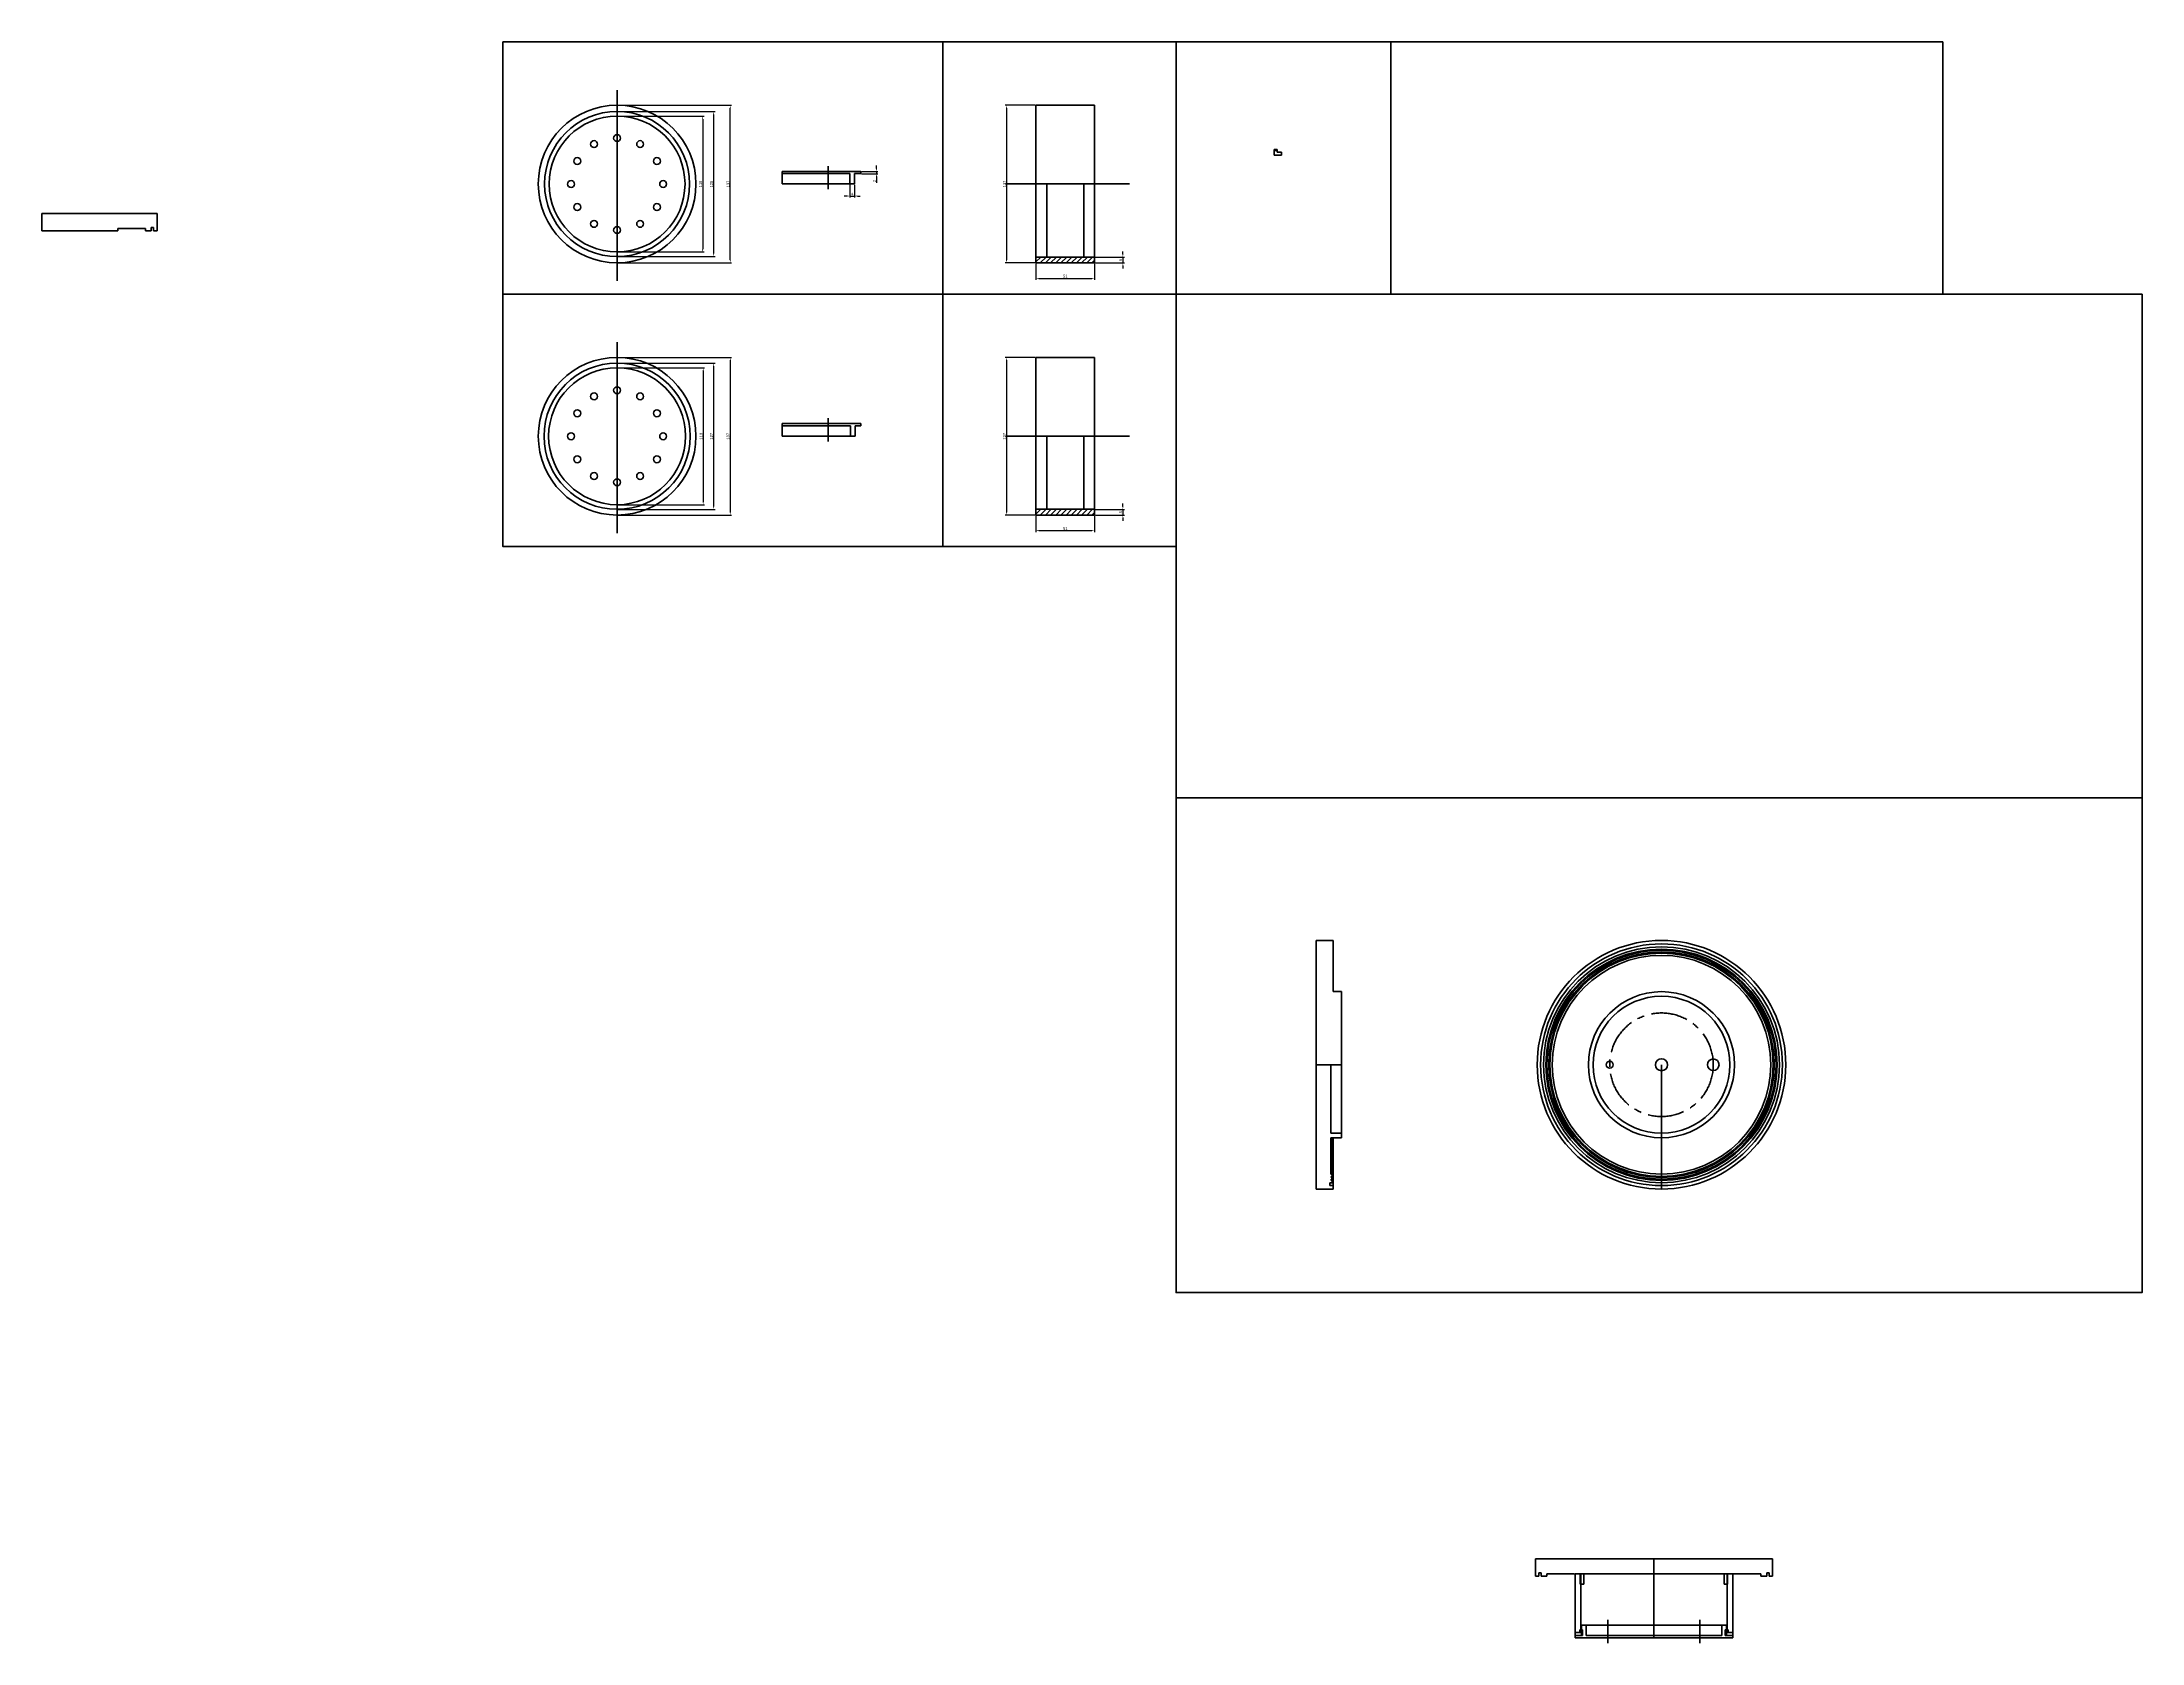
# Model space of a CAD drawing. Header units: millimetres. Extents: x 10739 to 32134, y 609 to 16625.
# Drawn here: x 21518 to 23343, y 609 to 2000 of the extents above; entities that cross this region are included whole.
import ezdxf

# ---------------------------------------------------------------- set-up
doc = ezdxf.new("R2010")
doc.units = ezdxf.units.MM
doc.linetypes.add('CENTER', pattern=[50.8, 31.75, -6.35, 6.35, -6.35])
doc.styles.get("Standard").update_dxf_attribs({"font": 'arial.ttf'})
doc.dimstyles.new('ISO-25', dxfattribs={"dimtxt": 2.5, "dimasz": 2.5, "dimexe": 1.25, "dimexo": 0.625, "dimtad": 1, "dimtxsty": 'Standard', "dimcen": 2.5, "dimadec": 0, "dimazin": 0, "dimtfac": 1, "dimtmove": 0, "dimatfit": 3, "dimfxl": 1, "dimarcsym": 0})

# ---------------------------------------------------------------- blocks, each defined once
blk = doc.blocks.new('*D10')
at = {"color": 0, "lineweight": -2, "transparency": 16777216}
for p, q in [((22433.4, 1593.8), (22458.6, 1593.8)), ((22433.4, 1588.8), (22458.6, 1588.8)), ((22457.3, 1596.3), (22457.3, 1598.8)), ((22457.3, 1593.8), (22457.3, 1588.8)), ((22457.3, 1586.3), (22457.3, 1583.8))]:
    blk.add_line(p, q, dxfattribs=at)
at = {"color": 0, "lineweight": 50, "transparency": 16777216}
for points in [[(22456.9, 1596.3), (22457.7, 1596.3), (22457.3, 1593.8)], [(22456.9, 1586.3), (22457.7, 1586.3), (22457.3, 1588.8)]]:
    blk.add_solid(points, dxfattribs=at)
at = {"layer": 'Defpoints', "color": 0, "lineweight": 50, "transparency": 16777216}
for p in [(22432.7, 1593.8), (22432.7, 1588.8), (22457.3, 1588.8)]:
    blk.add_point(p, dxfattribs=at)
at = {"color": 0, "lineweight": 50, "transparency": 16777216, "insert": (22455.4, 1591.3), "char_height": 2.5, "attachment_point": 5, "rotation": 90}
blk.add_mtext('5', dxfattribs=at)
blk = doc.blocks.new('*D11')
at = {"color": 0, "lineweight": -2, "transparency": 16777216}
for p, q in [((22381.7, 1588.2), (22381.7, 1574)), ((22432.7, 1588.2), (22432.7, 1574)), ((22384.2, 1575.3), (22430.2, 1575.3))]:
    blk.add_line(p, q, dxfattribs=at)
at = {"color": 0, "lineweight": 50, "transparency": 16777216}
for points in [[(22384.2, 1575.7), (22384.2, 1574.9), (22381.7, 1575.3)], [(22430.2, 1575.7), (22430.2, 1574.9), (22432.7, 1575.3)]]:
    blk.add_solid(points, dxfattribs=at)
at = {"layer": 'Defpoints', "color": 0, "lineweight": 50, "transparency": 16777216}
for p in [(22381.7, 1588.8), (22432.7, 1588.8), (22432.7, 1575.3)]:
    blk.add_point(p, dxfattribs=at)
at = {"color": 0, "lineweight": 50, "transparency": 16777216, "insert": (22407.2, 1577.2), "char_height": 2.5, "attachment_point": 5}
blk.add_mtext('51', dxfattribs=at)
blk = doc.blocks.new('*D12')
at = {"color": 0, "lineweight": -2, "transparency": 16777216}
for p, q in [((22381.1, 1725.8), (22355, 1725.8)), ((22356.2, 1723.3), (22356.2, 1591.3)), ((22381.1, 1588.8), (22355, 1588.8))]:
    blk.add_line(p, q, dxfattribs=at)
at = {"color": 0, "lineweight": 50, "transparency": 16777216}
for points in [[(22355.8, 1723.3), (22356.6, 1723.3), (22356.2, 1725.8)], [(22355.8, 1591.3), (22356.6, 1591.3), (22356.2, 1588.8)]]:
    blk.add_solid(points, dxfattribs=at)
at = {"layer": 'Defpoints', "color": 0, "lineweight": 50, "transparency": 16777216}
for p in [(22381.7, 1725.8), (22356.2, 1588.8), (22381.7, 1588.8)]:
    blk.add_point(p, dxfattribs=at)
at = {"color": 0, "lineweight": 50, "transparency": 16777216, "insert": (22354.3, 1657.3), "char_height": 2.5, "attachment_point": 5, "rotation": 90}
blk.add_mtext('137', dxfattribs=at)
blk = doc.blocks.new('*D13')
at = {"color": 0, "lineweight": -2, "transparency": 16777216}
for p, q in [((22433.4, 1813), (22458.6, 1813)), ((22433.4, 1808), (22458.6, 1808)), ((22457.3, 1815.5), (22457.3, 1818)), ((22457.3, 1813), (22457.3, 1808)), ((22457.3, 1805.5), (22457.3, 1803))]:
    blk.add_line(p, q, dxfattribs=at)
at = {"color": 0, "lineweight": 50, "transparency": 16777216}
for points in [[(22456.9, 1815.5), (22457.7, 1815.5), (22457.3, 1813)], [(22456.9, 1805.5), (22457.7, 1805.5), (22457.3, 1808)]]:
    blk.add_solid(points, dxfattribs=at)
at = {"layer": 'Defpoints', "color": 0, "lineweight": 50, "transparency": 16777216}
for p in [(22432.7, 1813), (22432.7, 1808), (22457.3, 1808)]:
    blk.add_point(p, dxfattribs=at)
at = {"color": 0, "lineweight": 50, "transparency": 16777216, "insert": (22455.4, 1810.5), "char_height": 2.5, "attachment_point": 5, "rotation": 90}
blk.add_mtext('5', dxfattribs=at)
blk = doc.blocks.new('*D14')
at = {"color": 0, "lineweight": -2, "transparency": 16777216}
for p, q in [((22381.7, 1807.4), (22381.7, 1793.2)), ((22432.7, 1807.4), (22432.7, 1793.2)), ((22384.2, 1794.5), (22430.2, 1794.5))]:
    blk.add_line(p, q, dxfattribs=at)
at = {"color": 0, "lineweight": 50, "transparency": 16777216}
for points in [[(22384.2, 1794.9), (22384.2, 1794.1), (22381.7, 1794.5)], [(22430.2, 1794.9), (22430.2, 1794.1), (22432.7, 1794.5)]]:
    blk.add_solid(points, dxfattribs=at)
at = {"layer": 'Defpoints', "color": 0, "lineweight": 50, "transparency": 16777216}
for p in [(22381.7, 1808), (22432.7, 1808), (22432.7, 1794.5)]:
    blk.add_point(p, dxfattribs=at)
at = {"color": 0, "lineweight": 50, "transparency": 16777216, "insert": (22407.2, 1796.4), "char_height": 2.5, "attachment_point": 5}
blk.add_mtext('51', dxfattribs=at)
blk = doc.blocks.new('*D15')
at = {"color": 0, "lineweight": -2, "transparency": 16777216}
for p, q in [((22381.1, 1945), (22355, 1945)), ((22356.2, 1942.5), (22356.2, 1810.5)), ((22381.1, 1808), (22355, 1808))]:
    blk.add_line(p, q, dxfattribs=at)
at = {"color": 0, "lineweight": 50, "transparency": 16777216}
for points in [[(22355.8, 1942.5), (22356.6, 1942.5), (22356.2, 1945)], [(22355.8, 1810.5), (22356.6, 1810.5), (22356.2, 1808)]]:
    blk.add_solid(points, dxfattribs=at)
at = {"layer": 'Defpoints', "color": 0, "lineweight": 50, "transparency": 16777216}
for p in [(22381.7, 1945), (22356.2, 1808), (22381.7, 1808)]:
    blk.add_point(p, dxfattribs=at)
at = {"color": 0, "lineweight": 50, "transparency": 16777216, "insert": (22354.3, 1876.5), "char_height": 2.5, "attachment_point": 5, "rotation": 90}
blk.add_mtext('137', dxfattribs=at)
blk = doc.blocks.new('*D16')
at = {"color": 0, "lineweight": -2, "transparency": 16777216}
for p, q in [((22018.4, 1945), (22117.3, 1945)), ((22116.1, 1810.5), (22116.1, 1942.5)), ((22018.4, 1808), (22117.3, 1808))]:
    blk.add_line(p, q, dxfattribs=at)
at = {"color": 0, "lineweight": 50, "transparency": 16777216}
for points in [[(22115.7, 1942.5), (22116.5, 1942.5), (22116.1, 1945)], [(22115.7, 1810.5), (22116.5, 1810.5), (22116.1, 1808)]]:
    blk.add_solid(points, dxfattribs=at)
at = {"layer": 'Defpoints', "color": 0, "lineweight": 50, "transparency": 16777216}
for p in [(22017.8, 1945), (22116.1, 1945), (22017.8, 1808)]:
    blk.add_point(p, dxfattribs=at)
at = {"color": 0, "lineweight": 50, "transparency": 16777216, "insert": (22114.2, 1876.5), "char_height": 2.5, "attachment_point": 5, "rotation": 90}
blk.add_mtext('137', dxfattribs=at)
blk = doc.blocks.new('*D17')
at = {"color": 0, "lineweight": -2, "transparency": 16777216}
for p, q in [((22018.4, 1939.5), (22102.9, 1939.5)), ((22101.7, 1937), (22101.7, 1816)), ((22018.4, 1813.5), (22102.9, 1813.5))]:
    blk.add_line(p, q, dxfattribs=at)
at = {"color": 0, "lineweight": 50, "transparency": 16777216}
for points in [[(22101.3, 1937), (22102.1, 1937), (22101.7, 1939.5)], [(22101.3, 1816), (22102.1, 1816), (22101.7, 1813.5)]]:
    blk.add_solid(points, dxfattribs=at)
at = {"layer": 'Defpoints', "color": 0, "lineweight": 50, "transparency": 16777216}
for p in [(22017.8, 1939.5), (22017.8, 1813.5), (22101.7, 1813.5)]:
    blk.add_point(p, dxfattribs=at)
at = {"color": 0, "lineweight": 50, "transparency": 16777216, "insert": (22099.8, 1876.5), "char_height": 2.5, "attachment_point": 5, "rotation": 90}
blk.add_mtext('126', dxfattribs=at)
blk = doc.blocks.new('*D18')
at = {"color": 0, "lineweight": -2, "transparency": 16777216}
for p, q in [((22018.4, 1935.5), (22093.4, 1935.5)), ((22092.2, 1933), (22092.2, 1820)), ((22018.4, 1817.5), (22093.4, 1817.5))]:
    blk.add_line(p, q, dxfattribs=at)
at = {"color": 0, "lineweight": 50, "transparency": 16777216}
for points in [[(22091.7, 1933), (22092.6, 1933), (22092.2, 1935.5)], [(22091.7, 1820), (22092.6, 1820), (22092.2, 1817.5)]]:
    blk.add_solid(points, dxfattribs=at)
at = {"layer": 'Defpoints', "color": 0, "lineweight": 50, "transparency": 16777216}
for p in [(22017.8, 1935.5), (22017.8, 1817.5), (22092.2, 1817.5)]:
    blk.add_point(p, dxfattribs=at)
at = {"color": 0, "lineweight": 50, "transparency": 16777216, "insert": (22090.3, 1876.5), "char_height": 2.5, "attachment_point": 5, "rotation": 90}
blk.add_mtext('118', dxfattribs=at)
blk = doc.blocks.new('*D19')
at = {"color": 0, "lineweight": -2, "transparency": 16777216}
for p, q in [((22217.6, 1866.1), (22215.1, 1866.1)), ((22220.1, 1875.9), (22220.1, 1864.8)), ((22220.1, 1866.1), (22224.1, 1866.1)), ((22224.1, 1875.9), (22224.1, 1864.8)), ((22226.6, 1866.1), (22229.1, 1866.1))]:
    blk.add_line(p, q, dxfattribs=at)
at = {"color": 0, "lineweight": 50, "transparency": 16777216}
for points in [[(22217.6, 1866.5), (22217.6, 1865.7), (22220.1, 1866.1)], [(22226.6, 1866.5), (22226.6, 1865.7), (22224.1, 1866.1)]]:
    blk.add_solid(points, dxfattribs=at)
at = {"layer": 'Defpoints', "color": 0, "lineweight": 50, "transparency": 16777216}
for p in [(22220.1, 1876.5), (22224.1, 1876.5), (22224.1, 1866.1)]:
    blk.add_point(p, dxfattribs=at)
at = {"color": 0, "lineweight": 50, "transparency": 16777216, "insert": (22222.1, 1867.9), "char_height": 2.5, "attachment_point": 5}
blk.add_mtext('4', dxfattribs=at)
blk = doc.blocks.new('*D20')
at = {"color": 0, "lineweight": -2, "transparency": 16777216}
for p, q in [((22230.2, 1887.5), (22244.5, 1887.5)), ((22230.2, 1885.5), (22244.5, 1885.5)), ((22243.3, 1890), (22243.3, 1892.5)), ((22243.3, 1887.5), (22243.3, 1885.5)), ((22243.3, 1883), (22243.3, 1877.6))]:
    blk.add_line(p, q, dxfattribs=at)
at = {"color": 0, "lineweight": 50, "transparency": 16777216}
for points in [[(22242.8, 1890), (22243.7, 1890), (22243.3, 1887.5)], [(22242.8, 1883), (22243.7, 1883), (22243.3, 1885.5)]]:
    blk.add_solid(points, dxfattribs=at)
at = {"layer": 'Defpoints', "color": 0, "lineweight": 50, "transparency": 16777216}
for p in [(22229.6, 1887.5), (22229.6, 1885.5), (22243.3, 1885.5)]:
    blk.add_point(p, dxfattribs=at)
at = {"color": 0, "lineweight": 50, "transparency": 16777216, "insert": (22241.4, 1879.1), "char_height": 2.5, "attachment_point": 5, "rotation": 90}
blk.add_mtext('2', dxfattribs=at)
blk = doc.blocks.new('*D21')
at = {"color": 0, "lineweight": -2, "transparency": 16777216}
for p, q in [((22018.4, 1725.8), (22117.3, 1725.8)), ((22116.1, 1723.3), (22116.1, 1591.3)), ((22018.4, 1588.8), (22117.3, 1588.8))]:
    blk.add_line(p, q, dxfattribs=at)
at = {"color": 0, "lineweight": 50, "transparency": 16777216}
for points in [[(22115.7, 1723.3), (22116.5, 1723.3), (22116.1, 1725.8)], [(22115.7, 1591.3), (22116.5, 1591.3), (22116.1, 1588.8)]]:
    blk.add_solid(points, dxfattribs=at)
at = {"layer": 'Defpoints', "color": 0, "lineweight": 50, "transparency": 16777216}
for p in [(22017.8, 1725.8), (22017.8, 1588.8), (22116.1, 1588.8)]:
    blk.add_point(p, dxfattribs=at)
at = {"color": 0, "lineweight": 50, "transparency": 16777216, "insert": (22114.2, 1657.3), "char_height": 2.5, "attachment_point": 5, "rotation": 90}
blk.add_mtext('137', dxfattribs=at)
blk = doc.blocks.new('*D22')
at = {"color": 0, "lineweight": -2, "transparency": 16777216}
for p, q in [((22018.4, 1720.8), (22102.9, 1720.8)), ((22101.7, 1718.3), (22101.7, 1596.3)), ((22018.4, 1593.8), (22102.9, 1593.8))]:
    blk.add_line(p, q, dxfattribs=at)
at = {"color": 0, "lineweight": 50, "transparency": 16777216}
for points in [[(22101.3, 1718.3), (22102.1, 1718.3), (22101.7, 1720.8)], [(22101.3, 1596.3), (22102.1, 1596.3), (22101.7, 1593.8)]]:
    blk.add_solid(points, dxfattribs=at)
at = {"layer": 'Defpoints', "color": 0, "lineweight": 50, "transparency": 16777216}
for p in [(22017.8, 1720.8), (22017.8, 1593.8), (22101.7, 1593.8)]:
    blk.add_point(p, dxfattribs=at)
at = {"color": 0, "lineweight": 50, "transparency": 16777216, "insert": (22099.8, 1657.3), "char_height": 2.5, "attachment_point": 5, "rotation": 90}
blk.add_mtext('127', dxfattribs=at)
blk = doc.blocks.new('*D23')
at = {"color": 0, "lineweight": -2, "transparency": 16777216}
for p, q in [((22018.4, 1716.8), (22093.8, 1716.8)), ((22092.6, 1714.3), (22092.6, 1600.3)), ((22018.4, 1597.8), (22093.8, 1597.8))]:
    blk.add_line(p, q, dxfattribs=at)
at = {"color": 0, "lineweight": 50, "transparency": 16777216}
for points in [[(22092.2, 1714.3), (22093, 1714.3), (22092.6, 1716.8)], [(22092.2, 1600.3), (22093, 1600.3), (22092.6, 1597.8)]]:
    blk.add_solid(points, dxfattribs=at)
at = {"layer": 'Defpoints', "color": 0, "lineweight": 50, "transparency": 16777216}
for p in [(22017.8, 1716.8), (22017.8, 1597.8), (22092.6, 1597.8)]:
    blk.add_point(p, dxfattribs=at)
at = {"color": 0, "lineweight": 50, "transparency": 16777216, "insert": (22090.7, 1657.3), "char_height": 2.5, "attachment_point": 5, "rotation": 90}
blk.add_mtext('119', dxfattribs=at)
blk = doc.blocks.new('*U24')
at = {"lineweight": 50}
blk.add_circle((0, 0), 3, dxfattribs=at)
blk = doc.blocks.new('*U25')
at = {"color": 0, "linetype": 'ByBlock', "lineweight": -2, "transparency": 16777216}
for p, rotation in [((21902.1, 1916.5), 269.9999999999999), ((21867.5, 1896.5), 329.9999999999998), ((21882.1, 1911.2), 299.9999999999998), ((21922.1, 1911.2), 239.9999999999999), ((21936.7, 1896.5), 209.9999999999999), ((21942.1, 1876.5), 180), ((21867.5, 1856.5), 29.99999999999998), ((21882.1, 1841.9), 59.99999999999996), ((21922.1, 1841.9), 119.9999999999999), ((21936.7, 1856.5), 149.9999999999999), ((21902.1, 1836.5), 89.99999999999997)]:
    blk.add_blockref('*U24', p, dxfattribs=dict(at, rotation=rotation))
blk.add_blockref('*U24', (21862.1, 1876.5), dxfattribs=at)
blk = doc.blocks.new('*U26')
at = {"lineweight": 50}
blk.add_circle((0, 0), 3, dxfattribs=at)
blk = doc.blocks.new('*U27')
at = {"color": 0, "linetype": 'ByBlock', "lineweight": -2, "transparency": 16777216}
for p, rotation in [((21902.1, 1916.5), 269.9999999999999), ((21867.5, 1896.5), 329.9999999999998), ((21882.1, 1911.2), 299.9999999999998), ((21922.1, 1911.2), 239.9999999999999), ((21936.7, 1896.5), 209.9999999999999), ((21942.1, 1876.5), 180), ((21867.5, 1856.5), 29.99999999999998), ((21882.1, 1841.9), 59.99999999999996), ((21922.1, 1841.9), 119.9999999999999), ((21936.7, 1856.5), 149.9999999999999), ((21902.1, 1836.5), 89.99999999999997)]:
    blk.add_blockref('*U26', p, dxfattribs=dict(at, rotation=rotation))
blk.add_blockref('*U26', (21862.1, 1876.5), dxfattribs=at)

msp = doc.modelspace()

# ---------------------------------------------------------------- hatches: boundary and pattern name
at = {"lineweight": 50}
h = msp.add_hatch(dxfattribs=at)
h.set_pattern_fill('ANSI31', color=256)
h.set_pattern_definition([(45, (0, 68.133), (-2.24506403, 2.24506403), [])])
h.paths.add_polyline_path([(22432.74873, 1808.04511), (22432.74873, 1813.04511), (22381.74873, 1813.04511), (22381.74873, 1808.04511)])
h = msp.add_hatch(dxfattribs=at)
h.set_pattern_fill('ANSI31', color=256)
h.set_pattern_definition([(45, (0, -151.063), (-2.24506403, 2.24506403), [])])
h.paths.add_polyline_path([(22432.74873, 1588.84899), (22432.74873, 1593.84899), (22381.74873, 1593.84899), (22381.74873, 1588.84899)])

# ---------------------------------------------------------------- linework, layer by layer
for p, q in [((22017.80898, 1792.41847), (22017.80898, 1958.16975)), ((22381.74873, 1945.04511), (22381.74873, 1808.04511)), ((22432.74873, 1945.04511), (22381.74873, 1945.04511)), ((22381.74873, 1945.04511), (22381.74873, 1876.54511)), ((22432.74873, 1808.04511), (22432.74873, 1945.04511)), ((22588.75278, 1901.65061), (22588.75278, 1906.65061)), ((22590.25278, 1906.65061), (22588.75278, 1906.65061)), ((22588.75278, 1901.65061), (22595.25278, 1901.65061)), ((22591.25278, 1906.65061), (22590.25278, 1906.65061)), ((22590.25278, 1905.86629), (22590.25278, 1905.08197)), ((22591.25278, 1906.65061), (22591.25278, 1904.15061)), ((22595.25278, 1904.15061), (22591.25278, 1904.15061)), ((22595.25278, 1904.15061), (22595.25278, 1901.65061)), ((22595.25278, 1901.65061), (22595.25278, 1904.15061)), ((22161.11976, 1887.54511), (22161.11976, 1876.54511)), ((22229.61976, 1887.54511), (22161.11976, 1887.54511)), ((22220.11976, 1885.54511), (22161.11976, 1885.54511)), ((22201.11976, 1892.12119), (22201.11976, 1872.03574)), ((22220.11976, 1876.54511), (22220.11976, 1885.54511)), ((22229.61976, 1885.54511), (22224.11976, 1885.54511)), ((22224.11976, 1885.54511), (22224.11976, 1876.54511)), ((22229.61976, 1885.54511), (22229.61976, 1887.54511)), ((22229.61976, 1887.54511), (22229.61976, 1885.54511)), ((22161.11976, 1876.54511), (22224.11976, 1876.54511)), ((22224.11976, 1876.54511), (22220.11976, 1876.54511)), ((22220.61976, 1876.54511), (22220.11976, 1876.54511)), ((22355.4723, 1876.54511), (22463.17003, 1876.54511)), ((22391.24873, 1813.04511), (22391.24873, 1876.54511)), ((22423.24873, 1813.04511), (22423.24873, 1876.54511)), ((22432.74873, 1876.54511), (22428.74873, 1876.54511)), ((21518.06919, 1850.82752), (21618.06919, 1850.82752)), ((21518.06919, 1850.82752), (21518.06919, 1835.82752)), ((21618.06919, 1850.82752), (21618.06919, 1835.82752)), ((21584.06919, 1835.82752), (21518.06919, 1835.82752)), ((21608.06919, 1837.82752), (21584.06919, 1837.82752)), ((21584.06919, 1837.82752), (21584.06919, 1835.82752)), ((21608.06919, 1835.82752), (21608.06919, 1837.82752)), ((21613.06919, 1835.82752), (21608.06919, 1835.82752)), ((21615.06919, 1838.82752), (21613.06919, 1838.82752)), ((21613.06919, 1838.82752), (21613.06919, 1835.82752)), ((21615.06919, 1835.82752), (21615.06919, 1838.82752)), ((21618.06919, 1835.82752), (21615.06919, 1835.82752)), ((21618.06919, 1835.82752), (21615.06919, 1835.82752)), ((22381.74873, 1813.04511), (22432.74873, 1813.04511)), ((22381.74873, 1808.04511), (22432.74873, 1808.04511)), ((22432.74873, 1808.04511), (22423.24873, 1808.04511)), ((22017.80898, 1573.22235), (22017.80898, 1738.97364)), ((22381.74873, 1725.84899), (22381.74873, 1588.84899)), ((22432.74873, 1725.84899), (22381.74873, 1725.84899)), ((22381.74873, 1725.84899), (22381.74873, 1657.34899)), ((22432.74873, 1588.84899), (22432.74873, 1725.84899)), ((22161.11976, 1668.34899), (22161.11976, 1657.34899)), ((22229.61976, 1668.34899), (22161.11976, 1668.34899)), ((22220.61976, 1666.34899), (22161.11976, 1666.34899)), ((22201.11976, 1672.92507), (22201.11976, 1652.83962)), ((22220.61976, 1657.34899), (22220.61976, 1666.34899)), ((22229.61976, 1666.34899), (22224.61976, 1666.34899)), ((22224.61976, 1666.34899), (22224.61976, 1657.34899)), ((22229.61976, 1666.34899), (22229.61976, 1668.34899)), ((22229.61976, 1668.34899), (22229.61976, 1666.34899)), ((22161.11976, 1657.34899), (22224.61976, 1657.34899)), ((22224.61976, 1657.34899), (22220.61976, 1657.34899)), ((22355.4723, 1657.34899), (22463.17003, 1657.34899)), ((22391.24873, 1593.84899), (22391.24873, 1657.34899)), ((22423.24873, 1593.84899), (22423.24873, 1657.34899)), ((22381.74873, 1593.84899), (22432.74873, 1593.84899)), ((22381.74873, 1588.84899), (22432.74873, 1588.84899)), ((22432.74873, 1588.84899), (22423.24873, 1588.84899)), ((22625.12418, 1111.15408), (22625.12418, 1219.15408)), ((22625.12418, 1219.15408), (22640.12418, 1219.15408)), ((22640.12418, 1219.15408), (22640.12418, 1216.15408)), ((22640.12418, 1219.15408), (22640.12418, 1216.15408)), ((22640.12418, 1216.15408), (22640.12418, 1174.65408)), ((22640.12418, 1174.65408), (22647.12418, 1174.65408)), ((22647.12418, 1174.65408), (22647.12418, 1170.65408)), ((22647.12418, 1170.65408), (22647.12418, 1111.15408)), ((22625.12418, 1111.15408), (22625.12418, 1003.15408)), ((22647.12418, 1111.15408), (22625.12418, 1111.15408)), ((22638.12418, 1078.15408), (22638.12418, 1111.15408)), ((22647.12418, 1051.65408), (22647.12418, 1111.15408)), ((22925.32955, 1111.15408), (22925.32955, 1003.15408)), ((22638.12418, 1051.65408), (22638.12418, 1078.15408)), ((22647.12418, 1051.65408), (22638.12418, 1051.65408)), ((22638.12418, 1016.15408), (22638.12418, 1047.65408)), ((22638.12418, 1047.65408), (22647.12418, 1047.65408)), ((22639.12418, 1016.15408), (22639.12418, 1047.65408)), ((22640.12418, 1006.15408), (22640.12418, 1047.65408)), ((22647.12418, 1047.65408), (22647.12418, 1051.65408)), ((22637.12418, 1008.65408), (22637.12418, 1006.15408)), ((22637.12418, 1008.65408), (22639.12418, 1008.65408)), ((22637.12418, 1006.15408), (22640.12418, 1006.15408)), ((22638.12418, 1016.15408), (22639.12418, 1016.15408)), ((22639.12418, 1014.15408), (22638.2386, 1014.15408)), ((22638.2386, 1013.15408), (22638.2386, 1014.15408)), ((22639.12418, 1013.15408), (22638.2386, 1013.15408)), ((22639.12418, 1011.65408), (22638.2386, 1011.65408)), ((22638.2386, 1011.65408), (22638.2386, 1010.65408)), ((22639.12418, 1010.65408), (22638.2386, 1010.65408)), ((22639.12418, 1016.15408), (22639.12418, 1014.15408)), ((22639.12418, 1016.15408), (22639.12418, 1014.15408)), ((22639.12418, 1011.65408), (22639.12418, 1014.15408)), ((22639.12418, 1013.15408), (22639.12418, 1011.65408)), ((22639.12418, 1010.65408), (22639.12418, 1011.65408)), ((22639.12418, 1008.65408), (22639.12418, 1010.65408)), ((22640.12418, 1003.15408), (22640.12418, 1006.15408)), ((22640.12418, 1003.15408), (22640.12418, 1006.15408)), ((22625.12418, 1003.15408), (22640.12418, 1003.15408)), ((22918.75103, 681.69415), (22815.75103, 681.69415)), ((22815.75103, 681.69415), (22815.75103, 666.69415)), ((22918.75103, 681.69415), (23021.75103, 681.69415)), ((22918.75103, 681.69415), (22918.75103, 668.69415)), ((22918.75103, 681.69415), (22918.75103, 668.69415)), ((23021.75103, 681.69415), (23021.75103, 666.69415)), ((22815.75103, 666.69415), (22818.75103, 666.69415)), ((22815.75103, 666.69415), (22818.75103, 666.69415)), ((22818.75103, 666.69415), (22818.75103, 669.69415)), ((22818.75103, 669.69415), (22820.75103, 669.69415)), ((22820.75103, 669.69415), (22820.75103, 666.69415)), ((22820.75103, 666.69415), (22825.75103, 666.69415)), ((22825.75103, 666.69415), (22825.75103, 668.69415)), ((22825.75103, 668.69415), (22849.75103, 668.69415)), ((22850.25103, 617.69415), (22850.25103, 668.69415)), ((22850.25103, 668.69415), (22918.75103, 668.69415)), ((22854.75103, 668.69415), (22854.75103, 666.69415)), ((22854.75103, 668.69415), (22854.75103, 659.69415)), ((22854.75103, 659.69415), (22857.75103, 659.69415)), ((22855.25103, 617.69415), (22855.25103, 668.69415)), ((22857.75103, 668.69415), (22915.75103, 668.69415)), ((22857.75103, 659.69415), (22857.75103, 668.69415)), ((22918.75103, 613.19415), (22918.75103, 668.69415)), ((22918.75103, 613.19415), (22918.75103, 668.69415)), ((22987.25103, 668.69415), (22918.75103, 668.69415)), ((22918.75103, 613.19415), (22918.75103, 668.69415)), ((22918.75103, 613.19415), (22918.75103, 668.69415)), ((22979.75103, 668.69415), (22921.75103, 668.69415)), ((22979.75103, 659.69415), (22979.75103, 668.69415)), ((22982.75103, 659.69415), (22979.75103, 659.69415)), ((22982.25103, 617.69415), (22982.25103, 668.69415)), ((22982.25103, 668.69415), (22982.25103, 659.69415)), ((22982.25103, 668.69415), (22982.75103, 668.69415)), ((22987.75103, 668.69415), (22982.75103, 668.69415)), ((22982.75103, 668.69415), (22982.75103, 666.69415)), ((22982.75103, 668.69415), (22982.75103, 659.69415)), ((22987.25103, 617.69415), (22987.25103, 668.69415)), ((23011.75103, 668.69415), (22987.75103, 668.69415)), ((23011.75103, 666.69415), (23011.75103, 668.69415)), ((23016.75103, 666.69415), (23011.75103, 666.69415)), ((23018.75103, 669.69415), (23016.75103, 669.69415)), ((23016.75103, 669.69415), (23016.75103, 666.69415)), ((23018.75103, 666.69415), (23018.75103, 669.69415)), ((23021.75103, 666.69415), (23018.75103, 666.69415)), ((23021.75103, 666.69415), (23018.75103, 666.69415)), ((22918.75103, 624.19415), (22855.75103, 624.19415)), ((22855.75103, 615.19415), (22855.75103, 624.19415)), ((22855.75103, 624.19415), (22859.75103, 624.19415)), ((22859.25103, 624.19415), (22859.75103, 624.19415)), ((22859.75103, 624.19415), (22859.75103, 615.19415)), ((22878.75103, 608.61807), (22878.75103, 628.70352)), ((22918.75103, 624.19415), (22981.75103, 624.19415)), ((22958.75103, 608.61807), (22958.75103, 628.70352)), ((22981.75103, 624.19415), (22977.75103, 624.19415)), ((22977.75103, 624.19415), (22977.75103, 615.19415)), ((22978.25103, 624.19415), (22977.75103, 624.19415)), ((22981.75103, 615.19415), (22981.75103, 624.19415)), ((22850.25103, 617.69415), (22850.25103, 615.19415)), ((22850.25103, 615.19415), (22850.25103, 617.69415)), ((22850.25103, 617.69415), (22854.25103, 617.69415)), ((22850.25103, 615.19415), (22850.25103, 613.19415)), ((22850.25103, 613.19415), (22850.25103, 615.19415)), ((22850.25103, 615.19415), (22855.75103, 615.19415)), ((22856.75103, 615.19415), (22850.25103, 615.19415)), ((22850.25103, 613.19415), (22918.75103, 613.19415)), ((22854.25103, 620.19415), (22855.25103, 620.19415)), ((22854.25103, 620.19415), (22854.25103, 617.69415)), ((22855.25103, 617.69415), (22854.25103, 617.69415)), ((22855.25103, 620.19415), (22856.75103, 620.19415)), ((22855.25103, 619.40983), (22855.25103, 618.62551)), ((22855.75103, 615.19415), (22856.75103, 615.19415)), ((22856.75103, 615.19415), (22856.75103, 620.19415)), ((22859.75103, 615.19415), (22918.75103, 615.19415)), ((22977.75103, 615.19415), (22918.75103, 615.19415)), ((22987.25103, 613.19415), (22918.75103, 613.19415)), ((22980.75103, 615.19415), (22980.75103, 620.19415)), ((22982.25103, 620.19415), (22980.75103, 620.19415)), ((22980.75103, 615.19415), (22987.25103, 615.19415)), ((22981.75103, 615.19415), (22980.75103, 615.19415)), ((22987.25103, 615.19415), (22981.75103, 615.19415)), ((22983.25103, 620.19415), (22982.25103, 620.19415)), ((22982.25103, 619.40983), (22982.25103, 618.62551)), ((22982.25103, 617.69415), (22983.25103, 617.69415)), ((22983.25103, 620.19415), (22983.25103, 617.69415)), ((22987.25103, 617.69415), (22983.25103, 617.69415)), ((22987.25103, 617.69415), (22987.25103, 615.19415)), ((22987.25103, 615.19415), (22987.25103, 617.69415)), ((22987.25103, 615.19415), (22987.25103, 613.19415)), ((22987.25103, 613.19415), (22987.25103, 615.19415))]:
    msp.add_line(p, q, dxfattribs=at)
at = {"lineweight": 60}
for p, q in [((22381.74873, 1813.04511), (22386.74873, 1813.04511)), ((22381.74873, 1813.04511), (22382.24873, 1813.04511)), ((22382.24873, 1812.54511), (22381.74873, 1812.54511)), ((22382.24873, 1813.04511), (22382.24873, 1812.54511))]:
    msp.add_line(p, q, dxfattribs=at)
at = {"lineweight": 50}
for points in [[(21918.37269, 1999.94383), (22300.7498, 1999.94383), (22300.7498, 1780.74771), (21918.37269, 1780.74771)], [(22300.7498, 1999.94383), (22503.53764, 1999.94383), (22503.53764, 1780.74771), (22300.7498, 1780.74771)], [(22503.53764, 1999.94383), (22690.04043, 1999.94383), (22690.04043, 1780.74771), (22503.53764, 1780.74771)], [(22690.04043, 1999.94383), (23169.64739, 1999.94383), (23169.64739, 1780.74771), (22690.04043, 1780.74771)], [(21918.37269, 1780.74771), (22300.7498, 1780.74771), (22300.7498, 1561.5516), (21918.37269, 1561.5516)], [(22300.7498, 1780.74771), (22503.53764, 1780.74771), (22503.53764, 1561.5516), (22300.7498, 1561.5516)], [(22503.53764, 1780.74771), (23342.85739, 1780.74771), (23342.85739, 1343.07088), (22503.53764, 1343.07088)], [(22503.53764, 1343.07088), (23342.85739, 1343.07088), (23342.85739, 913.20121), (22503.53764, 913.20121)]]:
    msp.add_lwpolyline(points, close=True, dxfattribs=at)
for centre, radius in [((22017.80898, 1876.54511), 68.5), ((22017.80898, 1876.54511), 62.99999), ((22017.80898, 1876.54511), 59), ((22057.80898, 1876.54511), 3), ((22017.80898, 1657.34899), 68.5), ((22017.80898, 1657.34899), 63.5), ((22017.80898, 1657.34899), 59.5), ((22925.32955, 1111.15408), 108), ((22925.32955, 1111.15408), 105), ((22925.32955, 1111.15408), 102.5), ((22925.32955, 1111.15408), 100.5), ((22925.32955, 1111.15408), 99.5), ((22925.32955, 1111.15408), 98), ((22925.32955, 1111.15408), 97), ((22925.32955, 1111.15408), 95), ((22925.32955, 1111.15408), 63.5), ((22925.32955, 1111.15408), 59.5), ((22880.32955, 1111.15408), 3), ((22925.32955, 1111.15408), 5.25), ((22970.32955, 1111.15408), 5)]:
    msp.add_circle(centre, radius, dxfattribs=at)
at = {"linetype": 'CENTER', "lineweight": 50}
msp.add_circle((22925.32955, 1111.15408), 45, dxfattribs=at)

# ---------------------------------------------------------------- block references
at = {"lineweight": 50}
for name, p in [('*U25', (115.71569, 0)), ('*U27', (115.71569, -219.19612))]:
    msp.add_blockref(name, p, dxfattribs=at)

# ---------------------------------------------------------------- dimensions: what is measured, and where the dimension line sits
for base, p1, p2, picture, middle in [((22116.07979, 1945.04511), (22017.80898, 1808.04511), (22017.80898, 1945.04511), '*D16', (22114.17751, 1876.54511)), ((22101.67241, 1813.54512), (22017.80898, 1939.5451), (22017.80898, 1813.54512), '*D17', (22099.77098, 1876.54511)), ((22092.15819, 1817.54511), (22017.80898, 1935.54511), (22017.80898, 1817.54511), '*D18', (22090.25676, 1876.54511)), ((22356.22607, 1808.04511), (22381.74873, 1945.04511), (22381.74873, 1808.04511), '*D15', (22354.32378, 1876.54511)), ((22243.2542, 1885.54511), (22229.61976, 1887.54511), (22229.61976, 1885.54511), '*D20', (22241.37409, 1879.09218)), ((22457.30139, 1808.04511), (22432.74873, 1813.04511), (22432.74873, 1808.04511), '*D13', (22455.40508, 1810.54511)), ((22116.07979, 1588.84899), (22017.80898, 1725.84899), (22017.80898, 1588.84899), '*D21', (22114.17751, 1657.34899)), ((22101.67241, 1593.84899), (22017.80898, 1720.84899), (22017.80898, 1593.84899), '*D22', (22099.7923, 1657.34899)), ((22092.57486, 1597.84899), (22017.80898, 1716.84899), (22017.80898, 1597.84899), '*D23', (22090.67342, 1657.34899)), ((22356.22607, 1588.84899), (22381.74873, 1725.84899), (22381.74873, 1588.84899), '*D12', (22354.32378, 1657.34899)), ((22457.30139, 1588.84899), (22432.74873, 1593.84899), (22432.74873, 1588.84899), '*D10', (22455.40508, 1591.34899))]:
    dim = msp.add_linear_dim(base=base, p1=p1, p2=p2, angle=90, dimstyle='ISO-25', dxfattribs=at)
    dim.commit()
    dim.dimension.update_dxf_attribs({"geometry": picture, "text_midpoint": middle})
for base, p1, p2, picture, middle in [((22224.11976, 1866.07258), (22220.11976, 1876.54511), (22224.11976, 1876.54511), '*D19', (22222.11976, 1867.94758)), ((22432.74873, 1794.4862), (22381.74873, 1808.04511), (22432.74873, 1808.04511), '*D14', (22407.24873, 1796.38763)), ((22432.74873, 1575.29008), (22381.74873, 1588.84899), (22432.74873, 1588.84899), '*D11', (22407.24873, 1577.19151))]:
    dim = msp.add_linear_dim(base=base, p1=p1, p2=p2, dimstyle='ISO-25', dxfattribs=at)
    dim.commit()
    dim.dimension.update_dxf_attribs({"geometry": picture, "text_midpoint": middle})

doc.saveas('drawing.dxf')
